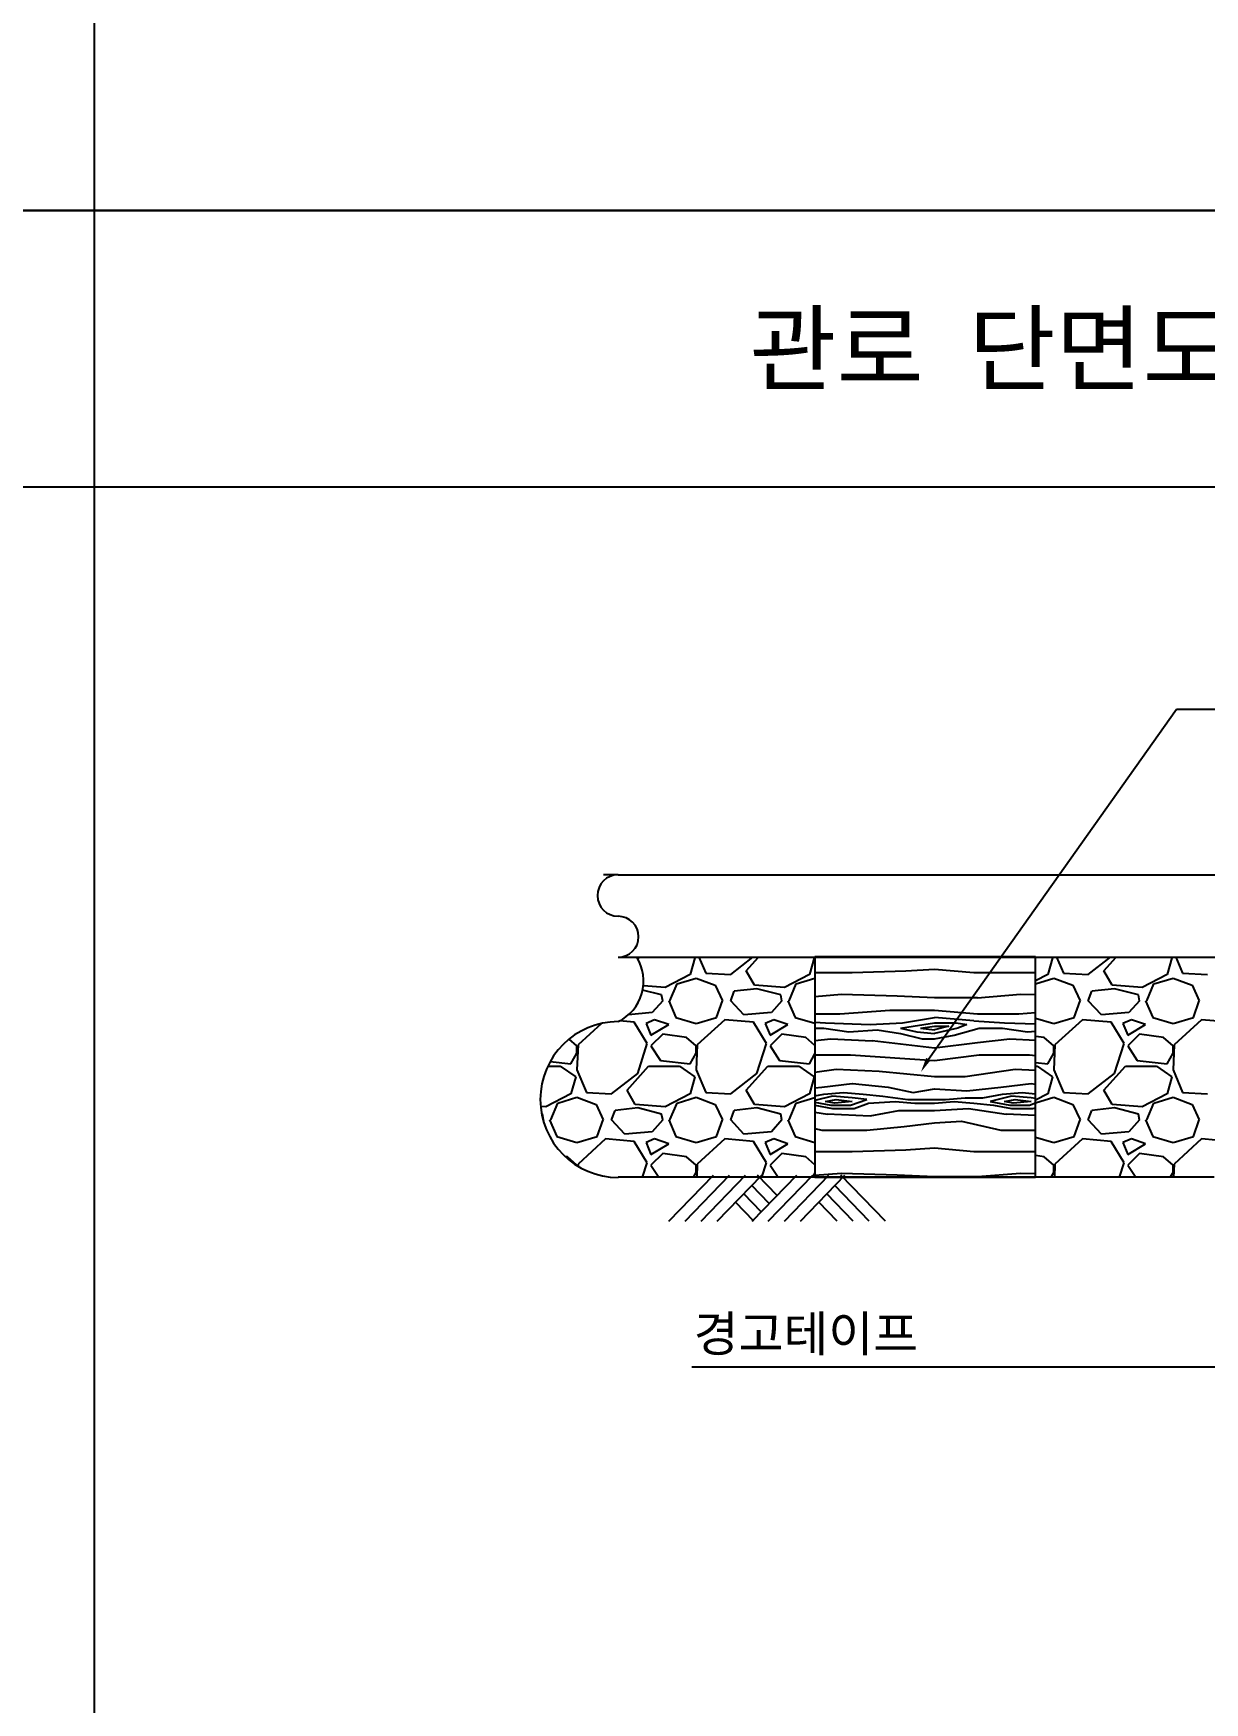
# Model space of a CAD drawing. Header units: millimetres. Extents: x 15470 to 23098, y -4317 to 628.
# Drawn here: x 17640 to 18486, y -3050 to -1844 of the extents above; entities that cross this region are included whole.
import ezdxf
from ezdxf.enums import TextEntityAlignment as Align

# ---------------------------------------------------------------- set-up
doc = ezdxf.new("R2010")
doc.units = ezdxf.units.MM
for name, color, linetype in [('TN-CONC', 4, 'Continuous'), ('TN-GRND', 4, 'Continuous'), ('TN-PATT', 1, 'Continuous'), ('TN-TABL-TEX1', 6, 'Continuous'), ('TT-LEAL', 1, 'Continuous'), ('TT-LEAT', 3, 'Continuous')]:
    doc.layers.add(name, color=color, linetype=linetype)
doc.styles.add('D', font='GulimChe.ttf')
doc.styles.add('통신', font='GulimChe.ttf')

msp = doc.modelspace()

# ---------------------------------------------------------------- linework, layer by layer
at = {"layer": 'TN-CONC'}
for p, q in [((18062.4, -2452.3), (18051.7, -2452.3)), ((18062.4, -2452.3), (19354.9, -2452.3)), ((18062.4, -2511.9), (19354.9, -2511.9)), ((18364, -2511.5), (18204.6, -2511.5)), ((18204.6, -2511.5), (18204.6, -2670.9)), ((18364, -2670.9), (18364, -2511.5)), ((18493.2, -2670.9), (18062.4, -2670.9)), ((18204.6, -2670.9), (18364, -2670.9))]:
    msp.add_line(p, q, dxfattribs=at)
for centre, radius, start, end in [((18062.4, -2467.3), 15, 90, 270), ((18062.4, -2497.1), 14.8, 270, 90), ((18048.2, -2529.1), 32.6, 295.8529, 31.8286), ((18062.4, -2614.7), 56.3, 90, 270)]:
    msp.add_arc(centre, radius, start, end, dxfattribs=at)
at = {"layer": 'TN-GRND', "linetype": 'Continuous'}
msp.add_line((15633.7, -2172), (19733.7, -2172), dxfattribs=at)
at = {"layer": 'TN-GRND'}
for p, q in [((18076.6, -2513.1), (18077.6, -2511.9)), ((18117.9, -2512.3), (18114.5, -2524.3)), ((18117.4, -2511.9), (18117.9, -2512.3)), ((18120.8, -2511.9), (18125.7, -2523.5)), ((18143.8, -2524.3), (18159.8, -2511.9)), ((18155, -2521.8), (18163.8, -2511.9)), ((18204.1, -2512.3), (18200.6, -2524.3)), ((18203.6, -2511.9), (18204.1, -2512.3)), ((18270.4, -2521.8), (18291.1, -2520.5)), ((18291.1, -2520.5), (18319.5, -2523)), ((18376.4, -2512.3), (18373, -2524.3)), ((18375.9, -2511.9), (18376.4, -2512.3)), ((18379.3, -2511.9), (18384.2, -2523.5)), ((18402.2, -2524.3), (18418.3, -2511.9)), ((18413.4, -2521.8), (18422.3, -2511.9)), ((18462.6, -2512.3), (18459.1, -2524.3)), ((18462, -2511.9), (18462.6, -2512.3)), ((18465.4, -2511.9), (18470.3, -2523.5)), ((18096.4, -2533.8), (18080.6, -2532.6)), ((18114.5, -2524.3), (18096.4, -2533.8)), ((18099.8, -2543.3), (18105, -2531.2)), ((18105, -2531.2), (18118.8, -2526.9)), ((18118.8, -2526.9), (18132.6, -2532.1)), ((18125.7, -2523.5), (18143.8, -2524.3)), ((18132.6, -2532.1), (18137.7, -2543.3)), ((18161, -2532.1), (18155, -2521.8)), ((18182.5, -2533.8), (18161, -2532.1)), ((18200.6, -2524.3), (18182.5, -2533.8)), ((18186, -2543.3), (18191.1, -2531.2)), ((18191.1, -2531.2), (18204.6, -2527)), ((18204.6, -2523), (18231.6, -2523)), ((18231.6, -2523), (18270.4, -2521.8)), ((18319.5, -2523), (18360.9, -2523)), ((18360.9, -2523), (18364, -2522.9)), ((18373, -2524.3), (18364, -2529)), ((18364, -2531.1), (18377.3, -2526.9)), ((18377.3, -2526.9), (18391, -2532.1)), ((18384.2, -2523.5), (18402.2, -2524.3)), ((18391, -2532.1), (18396.2, -2543.3)), ((18419.5, -2532.1), (18413.4, -2521.8)), ((18441, -2533.8), (18419.5, -2532.1)), ((18459.1, -2524.3), (18441, -2533.8)), ((18444.5, -2543.3), (18449.6, -2531.2)), ((18449.6, -2531.2), (18463.4, -2526.9)), ((18463.4, -2526.9), (18477.2, -2532.1)), ((18470.3, -2523.5), (18488.4, -2524.3)), ((18477.2, -2532.1), (18482.4, -2543.3)), ((18093.8, -2539), (18080.1, -2535.6)), ((18094.6, -2543.3), (18086.9, -2551.9)), ((18094.6, -2543.3), (18093.8, -2539)), ((18099, -2543.3), (18104.1, -2555.4)), ((18133.4, -2555.4), (18137.7, -2543.3)), ((18143.8, -2543.3), (18146.3, -2536.4)), ((18153.2, -2553.6), (18143.8, -2543.3)), ((18162.7, -2534.7), (18146.3, -2536.4)), ((18179.9, -2539), (18162.7, -2534.7)), ((18180.8, -2543.3), (18173.1, -2551.9)), ((18180.8, -2543.3), (18179.9, -2539)), ((18185.1, -2543.3), (18190.3, -2555.4)), ((18204.6, -2540.2), (18223.9, -2538.6)), ((18223.9, -2538.6), (18264, -2539.9)), ((18264, -2539.9), (18291.1, -2541.1)), ((18291.1, -2541.1), (18322.1, -2541.1)), ((18322.1, -2541.2), (18353.1, -2538.6)), ((18353.1, -2538.6), (18364, -2538.9)), ((18391.9, -2555.4), (18396.2, -2543.3)), ((18402.2, -2543.3), (18404.8, -2536.4)), ((18411.7, -2553.6), (18402.2, -2543.3)), ((18421.2, -2534.7), (18404.8, -2536.4)), ((18438.4, -2539), (18421.2, -2534.7)), ((18439.3, -2543.3), (18431.5, -2551.9)), ((18439.3, -2543.3), (18438.4, -2539)), ((18443.6, -2543.3), (18448.8, -2555.4)), ((18478.1, -2555.4), (18482.4, -2543.3)), ((18086.9, -2551.9), (18069.9, -2553.4)), ((18104.1, -2555.4), (18118.8, -2559.7)), ((18118.8, -2559.7), (18133.4, -2555.4)), ((18173.1, -2551.9), (18153.2, -2553.6)), ((18190.3, -2555.4), (18204.6, -2559.6)), ((18204.6, -2552.8), (18222.6, -2552.8)), ((18222.6, -2552.8), (18258.8, -2550.2)), ((18258.8, -2550.2), (18291.1, -2550.2)), ((18267.8, -2559.2), (18291.1, -2555.4)), ((18291.1, -2550.2), (18322.1, -2552.8)), ((18319.5, -2557.9), (18291.1, -2555.4)), ((18322.1, -2552.8), (18351.8, -2552.8)), ((18351.9, -2552.8), (18364, -2551.9)), ((18364, -2555.8), (18377.3, -2559.7)), ((18377.3, -2559.7), (18391.9, -2555.4)), ((18431.5, -2551.9), (18411.7, -2553.6)), ((18448.8, -2555.4), (18463.4, -2559.7)), ((18463.4, -2559.7), (18478.1, -2555.4)), ((18050.4, -2559.7), (18033.5, -2575.2)), ((18074, -2558.8), (18063.3, -2557.9)), ((18083.4, -2574.3), (18074, -2558.8)), ((18088.6, -2557.1), (18082.6, -2559.7)), ((18082.6, -2559.7), (18086, -2568.3)), ((18086, -2568.3), (18099, -2560.5)), ((18094.6, -2567.4), (18086, -2576)), ((18099, -2560.5), (18088.6, -2557.1)), ((18111.9, -2570), (18094.6, -2567.4)), ((18139.4, -2557.1), (18119.6, -2575.2)), ((18160.1, -2558.8), (18139.4, -2557.1)), ((18169.6, -2574.3), (18160.1, -2558.8)), ((18174.8, -2557.1), (18168.7, -2559.7)), ((18168.7, -2559.7), (18172.2, -2568.3)), ((18172.2, -2568.3), (18185.1, -2560.5)), ((18180.8, -2567.4), (18172.2, -2576)), ((18185.1, -2560.5), (18174.8, -2557.1)), ((18198, -2570), (18180.8, -2567.4)), ((18204.6, -2558.8), (18212.3, -2559.2)), ((18204.6, -2563.1), (18211, -2563.1)), ((18211, -2563.1), (18229.1, -2565.7)), ((18212.3, -2559.2), (18244.6, -2560.5)), ((18229.1, -2565.7), (18249.7, -2564.4)), ((18244.6, -2560.5), (18267.8, -2559.2)), ((18249.7, -2564.4), (18266.5, -2567)), ((18266.5, -2563.1), (18275.6, -2561.8)), ((18266.5, -2563.1), (18278.2, -2565.7)), ((18266.5, -2567), (18282, -2570.9)), ((18275.6, -2561.8), (18291.1, -2559.2)), ((18278.2, -2565.7), (18291.1, -2567)), ((18280.8, -2563.1), (18291.1, -2561.8)), ((18280.8, -2563.1), (18291.1, -2564.4)), ((18291.1, -2559.2), (18306.6, -2559.2)), ((18291.1, -2561.8), (18301.4, -2561.8)), ((18301.4, -2561.8), (18291.1, -2564.4)), ((18307.9, -2563.1), (18291.1, -2567)), ((18291.1, -2570.9), (18305.3, -2568.3)), ((18305.3, -2568.3), (18323.4, -2563.1)), ((18306.6, -2559.2), (18314.4, -2560.5)), ((18314.4, -2560.5), (18307.9, -2563.1)), ((18319.5, -2557.9), (18341.5, -2559.2)), ((18323.4, -2563.1), (18340.2, -2563.1)), ((18340.2, -2563.1), (18358.3, -2565.7)), ((18341.5, -2559.2), (18364, -2560.1)), ((18358.3, -2565.7), (18364, -2565.3)), ((18370.4, -2570), (18364, -2569.1)), ((18397.9, -2557.1), (18378.1, -2575.2)), ((18418.6, -2558.8), (18397.9, -2557.1)), ((18428.1, -2574.3), (18418.6, -2558.8)), ((18433.3, -2557.1), (18427.2, -2559.7)), ((18427.2, -2559.7), (18430.7, -2568.3)), ((18430.7, -2568.3), (18443.6, -2560.5)), ((18439.3, -2567.4), (18430.7, -2576)), ((18443.6, -2560.5), (18433.3, -2557.1)), ((18456.5, -2570), (18439.3, -2567.4)), ((18484.1, -2557.1), (18464.3, -2575.2)), ((18504.8, -2558.8), (18484.1, -2557.1)), ((18032.6, -2576), (18026.9, -2571)), ((18033.5, -2575.2), (18032.6, -2593.3)), ((18032.6, -2581.2), (18032.6, -2576)), ((18076.6, -2595.9), (18083.4, -2574.3)), ((18086, -2576), (18092.9, -2586.4)), ((18118.8, -2576), (18111.9, -2570)), ((18119.6, -2575.2), (18118.8, -2593.3)), ((18118.8, -2581.2), (18118.8, -2576)), ((18162.7, -2595.9), (18169.6, -2574.3)), ((18172.2, -2576), (18179.1, -2586.4)), ((18204.6, -2575.7), (18198, -2570)), ((18204.6, -2572.1), (18216.1, -2570.9)), ((18216.1, -2570.9), (18245.9, -2572.2)), ((18245.9, -2572.1), (18291.1, -2577.3)), ((18282, -2570.9), (18291.1, -2570.9)), ((18291.1, -2577.3), (18322.1, -2573.5)), ((18322.1, -2573.5), (18345.4, -2570.9)), ((18345.4, -2570.9), (18364, -2571.7)), ((18377.3, -2576), (18370.4, -2570)), ((18378.1, -2575.2), (18377.3, -2593.3)), ((18377.3, -2581.2), (18377.3, -2576)), ((18421.2, -2595.9), (18428.1, -2574.3)), ((18430.7, -2576), (18437.6, -2586.4)), ((18463.4, -2576), (18456.5, -2570)), ((18464.3, -2575.2), (18463.4, -2593.3)), ((18463.4, -2581.2), (18463.4, -2576)), ((18011.5, -2590.7), (18020.5, -2590.7)), ((18013.3, -2587.2), (18028.3, -2589)), ((18020.5, -2590.7), (18031.7, -2598.4)), ((18028.3, -2589), (18032.6, -2581.2)), ((18068.8, -2607.9), (18084.3, -2590.7)), ((18084.3, -2590.7), (18106.7, -2590.7)), ((18092.9, -2586.4), (18114.5, -2589)), ((18106.7, -2590.7), (18117.9, -2598.4)), ((18114.5, -2589), (18118.8, -2581.2)), ((18155, -2607.9), (18170.5, -2590.7)), ((18170.5, -2590.7), (18192.9, -2590.7)), ((18179.1, -2586.4), (18200.6, -2589)), ((18192.9, -2590.7), (18204.1, -2598.4)), ((18200.6, -2589), (18204.6, -2581.8)), ((18204.6, -2582.5), (18230.4, -2582.5)), ((18204.6, -2595), (18220, -2592.8)), ((18220, -2592.8), (18251, -2594.1)), ((18230.3, -2582.5), (18291.1, -2586.4)), ((18291.1, -2586.4), (18323.4, -2582.5)), ((18313.1, -2598), (18349.3, -2592.8)), ((18323.4, -2582.5), (18359.6, -2582.5)), ((18349.3, -2592.8), (18364, -2593.4)), ((18359.6, -2582.5), (18364, -2582.8)), ((18364, -2587.9), (18373, -2589)), ((18364, -2590.7), (18365.2, -2590.7)), ((18365.2, -2590.7), (18376.4, -2598.4)), ((18373, -2589), (18377.3, -2581.2)), ((18413.4, -2607.9), (18429, -2590.7)), ((18429, -2590.7), (18451.4, -2590.7)), ((18437.6, -2586.4), (18459.1, -2589)), ((18451.4, -2590.7), (18462.6, -2598.4)), ((18459.1, -2589), (18463.4, -2581.2)), ((18031.7, -2598.4), (18028.3, -2610.5)), ((18032.6, -2593.3), (18039.5, -2609.6)), ((18057.6, -2610.5), (18076.6, -2595.9)), ((18117.9, -2598.4), (18114.5, -2610.5)), ((18118.8, -2593.3), (18125.7, -2609.6)), ((18143.8, -2610.5), (18162.7, -2595.9)), ((18204.1, -2598.4), (18200.6, -2610.5)), ((18209.7, -2605.8), (18231.6, -2603.2)), ((18231.7, -2603.2), (18257.5, -2605.8)), ((18251, -2594.1), (18291.1, -2598)), ((18291.1, -2598), (18313.1, -2598)), ((18338.9, -2605.8), (18360.9, -2603.2)), ((18360.9, -2603.2), (18364, -2603.5)), ((18376.4, -2598.4), (18373, -2610.5)), ((18377.3, -2593.3), (18384.2, -2609.6)), ((18402.2, -2610.5), (18421.2, -2595.9)), ((18462.6, -2598.4), (18459.1, -2610.5)), ((18463.4, -2593.3), (18470.3, -2609.6)), ((18028.3, -2610.5), (18010.2, -2620)), ((18018.8, -2617.4), (18032.6, -2613.1)), ((18032.6, -2613.1), (18046.4, -2618.3)), ((18039.5, -2609.6), (18057.6, -2610.5)), ((18074.8, -2618.3), (18068.8, -2607.9)), ((18114.5, -2610.5), (18096.4, -2620)), ((18105, -2617.4), (18118.8, -2613.1)), ((18118.8, -2613.1), (18132.6, -2618.3)), ((18125.7, -2609.6), (18143.8, -2610.5)), ((18161, -2618.3), (18155, -2607.9)), ((18200.6, -2610.5), (18182.5, -2620)), ((18191.1, -2617.4), (18204.6, -2613.2)), ((18204.6, -2606.3), (18209.7, -2605.8)), ((18204.6, -2612.1), (18211, -2610.9)), ((18217.4, -2612.2), (18204.6, -2615.4)), ((18204.6, -2616.6), (18216.1, -2618.7)), ((18211, -2610.9), (18225.2, -2609.6)), ((18212.3, -2616.1), (18220, -2614.8)), ((18218.7, -2617.4), (18212.3, -2616.1)), ((18231.6, -2613.5), (18217.4, -2612.2)), ((18231.6, -2616.1), (18218.7, -2617.4)), ((18220, -2614.8), (18231.6, -2616.1)), ((18225.2, -2609.6), (18239.4, -2610.9)), ((18230.4, -2618.7), (18242, -2614.8)), ((18242, -2614.8), (18231.6, -2613.5)), ((18239.4, -2610.9), (18253.6, -2612.2)), ((18243.3, -2617.4), (18262.7, -2616.1)), ((18253.6, -2612.2), (18271.7, -2614.8)), ((18257.5, -2605.8), (18275.6, -2609.6)), ((18262.7, -2616.1), (18276.9, -2617.4)), ((18271.7, -2614.8), (18291.1, -2614.8)), ((18275.6, -2609.6), (18291.1, -2607.1)), ((18291.1, -2607.1), (18314.4, -2608.4)), ((18291.1, -2614.8), (18298.9, -2614.8)), ((18291.1, -2617.4), (18305.3, -2616.1)), ((18298.9, -2614.8), (18313.1, -2613.5)), ((18305.3, -2616.1), (18319.5, -2617.4)), ((18313.1, -2613.5), (18326, -2613.5)), ((18314.4, -2608.4), (18338.9, -2605.8)), ((18326, -2613.5), (18340.2, -2610.9)), ((18346.7, -2612.2), (18331.2, -2616.1)), ((18331.2, -2616.1), (18345.4, -2618.7)), ((18340.2, -2610.9), (18354.4, -2609.6)), ((18341.5, -2616.1), (18349.3, -2614.8)), ((18348, -2617.4), (18341.5, -2616.1)), ((18360.9, -2613.5), (18346.7, -2612.2)), ((18360.9, -2616.1), (18348, -2617.4)), ((18349.3, -2614.8), (18360.9, -2616.1)), ((18354.4, -2609.6), (18364, -2610.5)), ((18359.6, -2618.7), (18364, -2617.2)), ((18364, -2613.9), (18360.9, -2613.5)), ((18373, -2610.5), (18364, -2615.2)), ((18364, -2617.2), (18377.3, -2613.1)), ((18377.3, -2613.1), (18391, -2618.3)), ((18384.2, -2609.6), (18402.2, -2610.5)), ((18419.5, -2618.3), (18413.4, -2607.9)), ((18459.1, -2610.5), (18441, -2620)), ((18449.6, -2617.4), (18463.4, -2613.1)), ((18463.4, -2613.1), (18477.2, -2618.3)), ((18470.3, -2609.6), (18488.4, -2610.5)), ((18010.2, -2620), (18006.4, -2619.7)), ((18007.6, -2625.2), (18007.1, -2625)), ((18008.5, -2629.5), (18007.6, -2625.2)), ((18013.7, -2629.5), (18018.8, -2617.4)), ((18046.4, -2618.3), (18051.6, -2629.5)), ((18057.6, -2629.5), (18060.2, -2622.6)), ((18076.6, -2620.8), (18060.2, -2622.6)), ((18096.4, -2620), (18074.8, -2618.3)), ((18093.8, -2625.2), (18076.6, -2620.8)), ((18094.6, -2629.5), (18093.8, -2625.2)), ((18099.8, -2629.5), (18105, -2617.4)), ((18132.6, -2618.3), (18137.7, -2629.5)), ((18143.8, -2629.5), (18146.3, -2622.6)), ((18162.7, -2620.8), (18146.3, -2622.6)), ((18182.5, -2620), (18161, -2618.3)), ((18179.9, -2625.2), (18162.7, -2620.8)), ((18180.8, -2629.5), (18179.9, -2625.2)), ((18186, -2629.5), (18191.1, -2617.4)), ((18204.6, -2618.7), (18217.4, -2621.3)), ((18204.6, -2623.9), (18213.6, -2625.2)), ((18213.5, -2625.1), (18244.6, -2626.4)), ((18216.1, -2618.7), (18230.4, -2618.7)), ((18217.4, -2621.3), (18232.9, -2621.3)), ((18232.9, -2621.3), (18243.3, -2617.4)), ((18244.6, -2626.4), (18265.2, -2622.6)), ((18265.2, -2622.6), (18291.1, -2622.6)), ((18276.9, -2617.4), (18291.1, -2617.4)), ((18291.1, -2622.6), (18315.6, -2621.3)), ((18315.7, -2621.3), (18342.8, -2625.2)), ((18319.5, -2617.4), (18333.7, -2618.7)), ((18333.7, -2618.7), (18346.7, -2621.3)), ((18342.8, -2625.1), (18364, -2626)), ((18345.4, -2618.7), (18359.6, -2618.7)), ((18346.7, -2621.3), (18362.2, -2621.3)), ((18362.2, -2621.3), (18364, -2620.6)), ((18391, -2618.3), (18396.2, -2629.5)), ((18402.2, -2629.5), (18404.8, -2622.6)), ((18421.2, -2620.8), (18404.8, -2622.6)), ((18441, -2620), (18419.5, -2618.3)), ((18438.4, -2625.2), (18421.2, -2620.8)), ((18439.3, -2629.5), (18438.4, -2625.2)), ((18444.5, -2629.5), (18449.6, -2617.4)), ((18477.2, -2618.3), (18482.4, -2629.5)), ((18008.5, -2629.5), (18008.2, -2629.8)), ((18012.8, -2629.5), (18018, -2641.5)), ((18047.3, -2641.5), (18051.6, -2629.5)), ((18067.1, -2639.8), (18057.6, -2629.5)), ((18086.9, -2638.1), (18067.1, -2639.8)), ((18094.6, -2629.5), (18086.9, -2638.1)), ((18099, -2629.5), (18104.1, -2641.5)), ((18133.4, -2641.5), (18137.7, -2629.5)), ((18153.2, -2639.8), (18143.8, -2629.5)), ((18173.1, -2638.1), (18153.2, -2639.8)), ((18180.8, -2629.5), (18173.1, -2638.1)), ((18185.1, -2629.5), (18190.3, -2641.5)), ((18204.6, -2635.6), (18209.7, -2636.8)), ((18209.7, -2636.8), (18242, -2636.8)), ((18242, -2636.8), (18269.1, -2634.2)), ((18269.1, -2634.2), (18291.1, -2631.6)), ((18291.1, -2631.6), (18310.5, -2630.3)), ((18310.5, -2630.3), (18338.9, -2636.8)), ((18338.9, -2636.8), (18364, -2636.8)), ((18391.9, -2641.5), (18396.2, -2629.5)), ((18411.7, -2639.8), (18402.2, -2629.5)), ((18431.5, -2638.1), (18411.7, -2639.8)), ((18439.3, -2629.5), (18431.5, -2638.1)), ((18443.6, -2629.5), (18448.8, -2641.5)), ((18478.1, -2641.5), (18482.4, -2629.5)), ((18018, -2641.5), (18032.6, -2645.8)), ((18032.6, -2645.8), (18047.3, -2641.5)), ((18053.3, -2643.2), (18033.5, -2661.3)), ((18074, -2645), (18053.3, -2643.2)), ((18083.4, -2660.5), (18074, -2645)), ((18088.6, -2643.2), (18082.6, -2645.8)), ((18082.6, -2645.8), (18086, -2654.4)), ((18086, -2654.4), (18099, -2646.7)), ((18099, -2646.7), (18088.6, -2643.2)), ((18104.1, -2641.5), (18118.8, -2645.8)), ((18118.8, -2645.8), (18133.4, -2641.5)), ((18139.4, -2643.2), (18119.6, -2661.3)), ((18160.1, -2645), (18139.4, -2643.2)), ((18169.6, -2660.5), (18160.1, -2645)), ((18174.8, -2643.2), (18168.7, -2645.8)), ((18168.7, -2645.8), (18172.2, -2654.4)), ((18172.2, -2654.4), (18185.1, -2646.7)), ((18185.1, -2646.7), (18174.8, -2643.2)), ((18190.3, -2641.5), (18204.6, -2645.7)), ((18204.6, -2652.3), (18231.6, -2652.3)), ((18231.6, -2652.3), (18270.4, -2651)), ((18270.4, -2651), (18291.1, -2649.7)), ((18291.1, -2649.7), (18319.5, -2652.3)), ((18319.5, -2652.3), (18360.9, -2652.3)), ((18360.9, -2652.3), (18364, -2652.2)), ((18364, -2641.9), (18377.3, -2645.8)), ((18377.3, -2645.8), (18391.9, -2641.5)), ((18397.9, -2643.2), (18378.1, -2661.3)), ((18418.6, -2645), (18397.9, -2643.2)), ((18428.1, -2660.5), (18418.6, -2645)), ((18433.3, -2643.2), (18427.2, -2645.8)), ((18427.2, -2645.8), (18430.7, -2654.4)), ((18430.7, -2654.4), (18443.6, -2646.7)), ((18443.6, -2646.7), (18433.3, -2643.2)), ((18448.8, -2641.5), (18463.4, -2645.8)), ((18463.4, -2645.8), (18478.1, -2641.5)), ((18484.1, -2643.2), (18464.3, -2661.3)), ((18504.8, -2645), (18484.1, -2643.2)), ((18025.7, -2656.2), (18024.2, -2655.9)), ((18032.6, -2662.2), (18025.7, -2656.2)), ((18032.6, -2662.4), (18032.6, -2662.2)), ((18033.5, -2661.3), (18033.4, -2662.9)), ((18080.1, -2670.9), (18083.4, -2660.5)), ((18094.6, -2653.6), (18086, -2662.2)), ((18086, -2662.2), (18091.9, -2670.9)), ((18111.9, -2656.2), (18094.6, -2653.6)), ((18118.8, -2662.2), (18111.9, -2656.2)), ((18118.8, -2667.4), (18118.8, -2662.2)), ((18119.6, -2661.3), (18119.2, -2670.9)), ((18166.3, -2670.9), (18169.6, -2660.5)), ((18180.8, -2653.6), (18172.2, -2662.2)), ((18172.2, -2662.2), (18178, -2670.9)), ((18198, -2656.2), (18180.8, -2653.6)), ((18204.6, -2661.9), (18198, -2656.2)), ((18370.4, -2656.2), (18364, -2655.2)), ((18377.3, -2662.2), (18370.4, -2656.2)), ((18377.3, -2667.4), (18377.3, -2662.2)), ((18378.1, -2661.3), (18377.7, -2670.9)), ((18424.7, -2670.9), (18428.1, -2660.5)), ((18439.3, -2653.6), (18430.7, -2662.2)), ((18430.7, -2662.2), (18436.5, -2670.9)), ((18456.5, -2656.2), (18439.3, -2653.6)), ((18463.4, -2662.2), (18456.5, -2656.2)), ((18463.4, -2667.4), (18463.4, -2662.2)), ((18464.3, -2661.3), (18463.8, -2670.9)), ((18116.8, -2670.9), (18118.8, -2667.4)), ((18203, -2670.9), (18204.6, -2668)), ((18204.6, -2669.4), (18223.9, -2667.8)), ((18223.9, -2667.8), (18264, -2669.1)), ((18264, -2669.1), (18291.1, -2670.4)), ((18291.1, -2670.4), (18322.1, -2670.4)), ((18322.1, -2670.4), (18353.1, -2667.8)), ((18353.1, -2667.8), (18364, -2668.2)), ((18375.3, -2670.9), (18377.3, -2667.4)), ((18461.4, -2670.9), (18463.4, -2667.4))]:
    msp.add_line(p, q, dxfattribs=at)
at = {"layer": 'TN-GRND', "linetype": 'Continuous'}
for points in [[(19733.7, 227.6), (15633.7, 227.6), (15633.7, -1972.4), (19733.7, -1972.4)], [(19733.7, -1972.4), (15633.7, -1972.4), (15633.7, -4172.4), (19733.7, -4172.4)]]:
    msp.add_lwpolyline(points, close=True, dxfattribs=at)
msp.add_lwpolyline([(17683.7, 227.6), (17683.7, -4172.4)], dxfattribs=at)
at = {"layer": 'TN-PATT'}
for p, q in [((18099.1, -2702.5), (18131.3, -2669.4)), ((18110.7, -2702.5), (18142.9, -2669.4)), ((18122.4, -2702.5), (18154.5, -2669.4)), ((18134, -2702.5), (18166.2, -2669.4)), ((18171.5, -2689.9), (18158.9, -2676.9)), ((18159.3, -2702.5), (18191.5, -2669.4)), ((18177.3, -2684), (18163.2, -2669.4)), ((18170.9, -2702.5), (18203.1, -2669.4)), ((18182.6, -2702.5), (18214.7, -2669.4)), ((18194.2, -2702.5), (18226.3, -2669.4)), ((18243.9, -2702.5), (18219.1, -2676.9)), ((18255.6, -2702.5), (18223.4, -2669.4)), ((18160.5, -2702.5), (18147.3, -2688.9)), ((18165.7, -2695.9), (18153.1, -2682.9)), ((18220.7, -2702.5), (18207.4, -2688.9)), ((18232.3, -2702.5), (18213.2, -2682.9))]:
    msp.add_line(p, q, dxfattribs=at)
at = {"layer": 'TT-LEAL'}
for p, q in [((18286.6, -2585.5), (18466, -2332.6)), ((18466, -2332.6), (18931, -2332.6))]:
    msp.add_line(p, q, dxfattribs=at)
msp.add_lwpolyline([(18620.5, -2877.5), (18580.5, -2808.1), (18115.6, -2808.1)], dxfattribs=at)
msp.add_solid([(18288.1, -2586.4), (18281.2, -2594.9), (18285, -2584.6)], dxfattribs=at)

# ---------------------------------------------------------------- texts
at = {"layer": 'TN-TABL-TEX1', "style": 'D'}
msp.add_text('관로 단면도 FC통신관(Φ100x2) :횡단', height=50.16, dxfattribs=at).set_placement((18708.7, -2072.2), align=Align.MIDDLE_CENTER)
at = {"layer": 'TT-LEAT', "style": '통신'}
msp.add_text('경고테이프', height=25.85, dxfattribs=at).set_placement((18117, -2783.9), align=Align.MIDDLE_LEFT)

doc.saveas('drawing.dxf')
